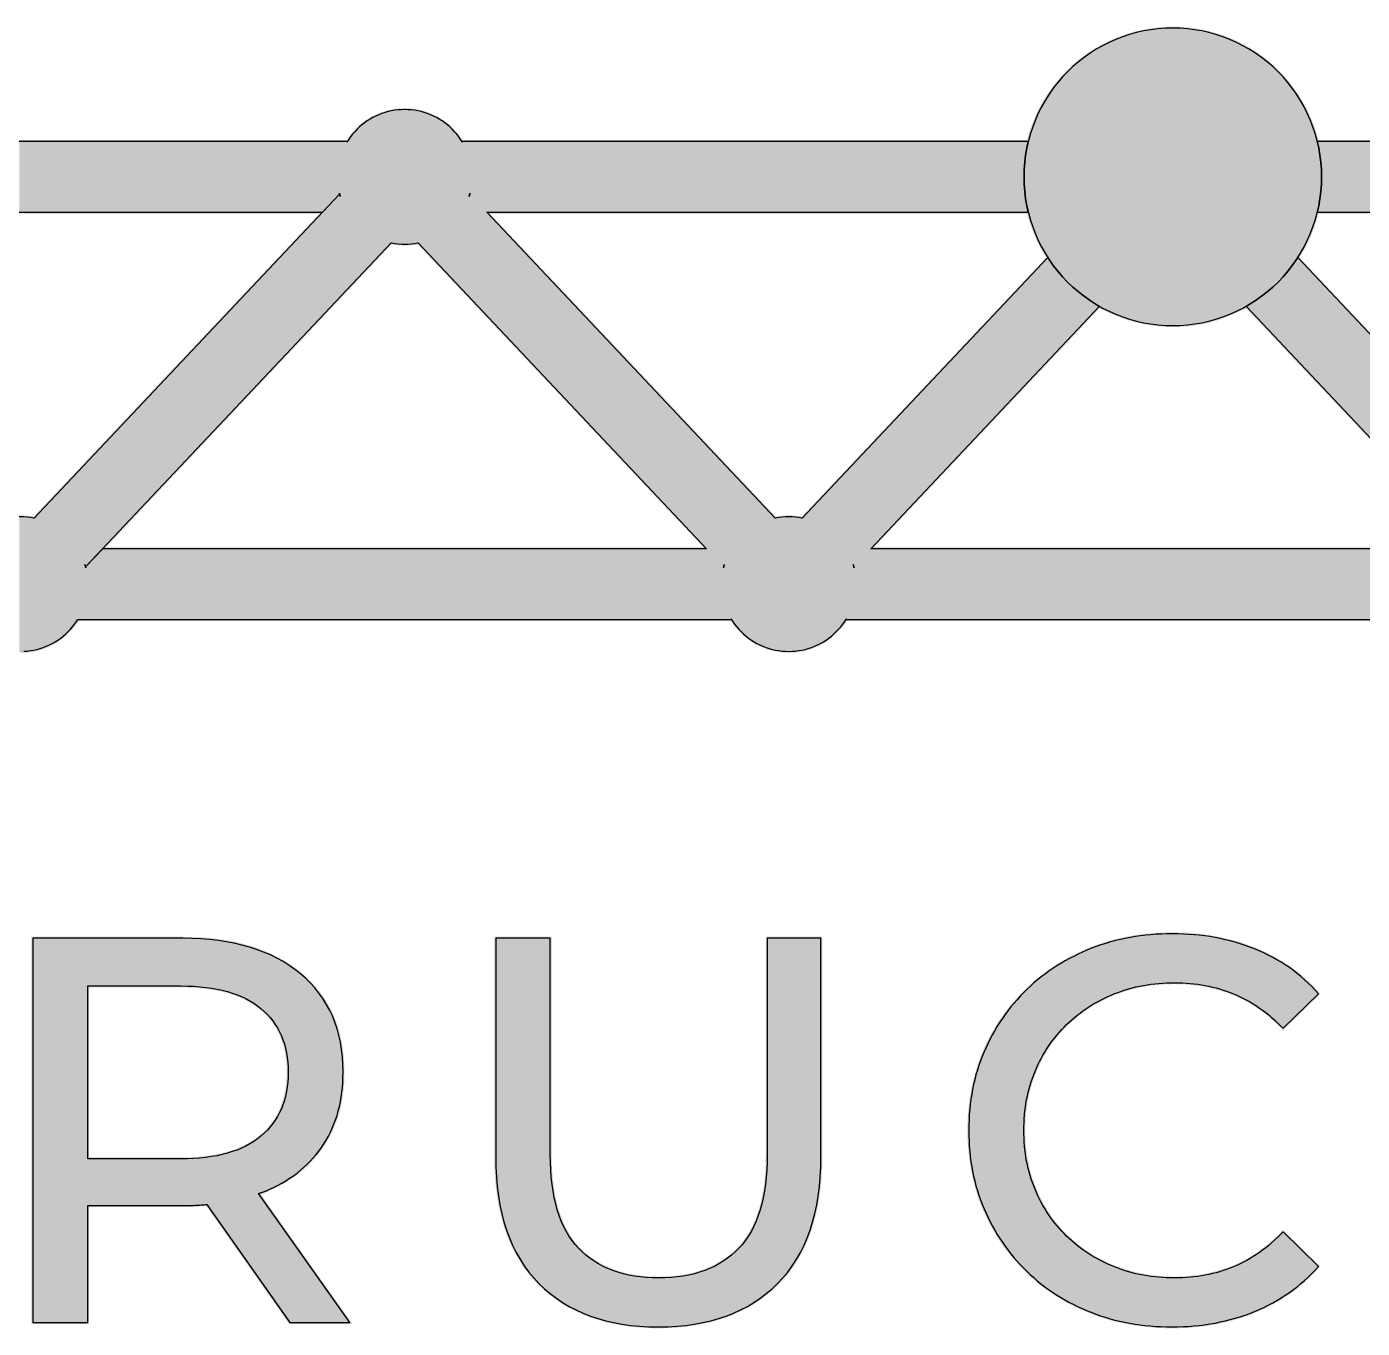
# Model space of a CAD drawing. Header units: millimetres. Extents: x 0 to 100, y 0 to 85.
# Drawn here: x 25.84 to 53.99, y -0.03 to 27.42 of the extents above; entities that cross this region are included whole.
import ezdxf

# ---------------------------------------------------------------- set-up
doc = ezdxf.new("R2010")
doc.units = ezdxf.units.MM
for name, color, linetype in [('RC_CERCHA', 7, 'Continuous'), ('RC_CONTORNO', 7, 'Continuous'), ('RC_NODO', 7, 'Continuous'), ('RC_TEXTO', 7, 'Continuous')]:
    doc.layers.add(name, color=color, linetype=linetype)

# ---------------------------------------------------------------- blocks, each defined once
blk = doc.blocks.new('RC_PRINCIPAL')
at = {"layer": 'RC_CERCHA'}
for points in [[(25.851, 14.222), (25.922, 14.231), (25.992, 14.243), (26.061, 14.259), (26.13, 14.278), (26.198, 14.3), (26.264, 14.326), (26.329, 14.354), (26.392, 14.386), (26.454, 14.421), (26.514, 14.459), (26.573, 14.5), (26.629, 14.544), (26.682, 14.591), (26.734, 14.64), (26.783, 14.691), (26.829, 14.745), (26.873, 14.801), (26.914, 14.859), (26.932, 14.887), (33.836, 14.887), (33.836, 16.441), (27.509, 16.441), (33.533, 22.83), (33.594, 22.819), (33.664, 22.81), (33.735, 22.805), (33.806, 22.803), (33.836, 22.803), (33.836, 25.701), (33.806, 25.701), (33.735, 25.699), (33.664, 25.694), (33.594, 25.685), (33.524, 25.673), (33.454, 25.658), (33.386, 25.639), (33.318, 25.616), (33.252, 25.591), (33.187, 25.562), (33.123, 25.53), (33.061, 25.495), (33.001, 25.457), (32.943, 25.416), (32.887, 25.372), (32.833, 25.326), (32.782, 25.277), (32.733, 25.225), (32.686, 25.171), (32.643, 25.115), (32.602, 25.057), (32.584, 25.029), (25.68, 25.029), (25.68, 23.476), (32.007, 23.476), (25.983, 17.087), (25.922, 17.097), (25.851, 17.106), (25.781, 17.111), (25.68, 17.114), (25.68, 14.215), (25.781, 14.217)], [(34.08, 22.83), (40.103, 16.441), (33.776, 16.441), (33.776, 14.887), (40.681, 14.887), (40.699, 14.859), (40.739, 14.801), (40.783, 14.745), (40.83, 14.691), (40.879, 14.64), (40.93, 14.591), (40.984, 14.544), (41.04, 14.5), (41.098, 14.459), (41.158, 14.421), (41.22, 14.386), (41.284, 14.354), (41.349, 14.326), (41.415, 14.3), (41.483, 14.278), (41.551, 14.259), (41.621, 14.243), (41.691, 14.231), (41.761, 14.222), (41.832, 14.217), (41.903, 14.215), (41.974, 14.217), (42.045, 14.222), (42.116, 14.231), (42.186, 14.243), (42.255, 14.259), (42.324, 14.278), (42.391, 14.3), (42.458, 14.326), (42.523, 14.354), (42.586, 14.386), (42.648, 14.421), (42.708, 14.459), (42.766, 14.5), (42.822, 14.544), (42.876, 14.591), (42.928, 14.64), (42.977, 14.691), (43.023, 14.745), (43.067, 14.801), (43.108, 14.859), (43.126, 14.887), (43.3, 14.887), (43.3, 18.278), (42.177, 17.087), (42.116, 17.097), (42.045, 17.106), (41.974, 17.111), (41.903, 17.113), (41.832, 17.111), (41.761, 17.106), (41.691, 17.097), (41.629, 17.087), (35.606, 23.476), (43.3, 23.476), (43.3, 25.029), (35.029, 25.029), (35.011, 25.057), (34.97, 25.115), (34.926, 25.171), (34.88, 25.225), (34.831, 25.277), (34.779, 25.326), (34.725, 25.372), (34.669, 25.416), (34.611, 25.457), (34.551, 25.495), (34.489, 25.53), (34.426, 25.562), (34.361, 25.591), (34.294, 25.616), (34.227, 25.639), (34.158, 25.658), (34.089, 25.673), (34.019, 25.685), (33.948, 25.694), (33.877, 25.699), (33.776, 25.702), (33.776, 22.803), (33.877, 22.805), (33.948, 22.81), (34.019, 22.819)], [(56.892, 14.859), (56.933, 14.801), (56.977, 14.745), (57.023, 14.691), (57.072, 14.64), (57.124, 14.591), (57.178, 14.544), (57.234, 14.5), (57.292, 14.459), (57.352, 14.421), (57.414, 14.386), (57.477, 14.354), (57.542, 14.326), (57.609, 14.3), (57.676, 14.278), (57.745, 14.259), (57.814, 14.243), (57.884, 14.231), (57.955, 14.222), (58.026, 14.217), (58.097, 14.215), (58.168, 14.217), (58.239, 14.222), (58.309, 14.231), (58.379, 14.243), (58.449, 14.259), (58.517, 14.278), (58.585, 14.3), (58.651, 14.326), (58.716, 14.354), (58.78, 14.386), (58.842, 14.421), (58.902, 14.459), (58.96, 14.5), (59.016, 14.544), (59.07, 14.591), (59.121, 14.64), (59.17, 14.691), (59.217, 14.745), (59.261, 14.801), (59.301, 14.859), (59.319, 14.887), (66.224, 14.887), (66.224, 16.441), (59.897, 16.441), (65.92, 22.83), (65.981, 22.819), (66.052, 22.81), (66.123, 22.805), (66.224, 22.803), (66.224, 25.702), (66.123, 25.699), (66.052, 25.694), (65.981, 25.685), (65.911, 25.673), (65.842, 25.658), (65.773, 25.639), (65.706, 25.616), (65.639, 25.591), (65.574, 25.562), (65.511, 25.53), (65.449, 25.495), (65.389, 25.457), (65.331, 25.416), (65.275, 25.372), (65.221, 25.326), (65.169, 25.277), (65.12, 25.225), (65.074, 25.171), (65.03, 25.115), (64.989, 25.057), (64.971, 25.029), (53.009, 25.029), (53.047, 24.858), (53.073, 24.708), (53.092, 24.557), (53.103, 24.405), (53.107, 24.252), (53.103, 24.1), (53.092, 23.948), (53.073, 23.796), (53.047, 23.646), (53.009, 23.476), (64.394, 23.476), (58.371, 17.087), (58.309, 17.097), (58.239, 17.106), (58.168, 17.111), (58.097, 17.113), (58.026, 17.111), (57.955, 17.106), (57.884, 17.097), (57.823, 17.087), (52.628, 22.597), (52.583, 22.526), (52.495, 22.402), (52.401, 22.281), (52.302, 22.166), (52.197, 22.055), (52.086, 21.95), (51.971, 21.851), (51.851, 21.757), (51.726, 21.669), (51.597, 21.588), (51.498, 21.531), (56.297, 16.441), (43.703, 16.441), (48.502, 21.531), (48.403, 21.588), (48.274, 21.669), (48.149, 21.757), (48.029, 21.851), (47.914, 21.95), (47.803, 22.055), (47.698, 22.166), (47.599, 22.281), (47.505, 22.402), (47.417, 22.526), (47.372, 22.597), (43.24, 18.215), (43.24, 14.887), (56.874, 14.887)], [(46.991, 23.476), (46.953, 23.646), (46.927, 23.796), (46.908, 23.948), (46.897, 24.1), (46.893, 24.252), (46.897, 24.405), (46.908, 24.557), (46.927, 24.708), (46.953, 24.858), (46.991, 25.029), (43.24, 25.029), (43.24, 23.476)]]:
    blk.add_hatch(color=7, dxfattribs=at).paths.add_polyline_path(points)
at = {"layer": 'RC_NODO'}
blk.add_hatch(color=7, dxfattribs=at).paths.add_polyline_path([(53.166, 24.252), (53.163, 24.408), (53.151, 24.563), (53.132, 24.717), (53.106, 24.87), (53.072, 25.022), (53.03, 25.171), (52.981, 25.319), (52.925, 25.464), (52.862, 25.606), (52.793, 25.745), (52.716, 25.88), (52.633, 26.011), (52.543, 26.138), (52.448, 26.261), (52.346, 26.379), (52.239, 26.491), (52.126, 26.598), (52.009, 26.7), (51.886, 26.796), (51.759, 26.885), (51.628, 26.968), (51.493, 27.045), (51.354, 27.115), (51.212, 27.178), (51.067, 27.234), (50.919, 27.282), (50.769, 27.324), (50.618, 27.358), (50.465, 27.384), (50.31, 27.403), (50.155, 27.415), (50, 27.419), (49.845, 27.415), (49.69, 27.403), (49.535, 27.384), (49.382, 27.358), (49.231, 27.324), (49.081, 27.282), (48.933, 27.234), (48.788, 27.178), (48.646, 27.115), (48.507, 27.045), (48.372, 26.968), (48.241, 26.885), (48.114, 26.796), (47.991, 26.7), (47.874, 26.598), (47.761, 26.491), (47.654, 26.379), (47.552, 26.261), (47.457, 26.138), (47.367, 26.011), (47.284, 25.88), (47.207, 25.745), (47.138, 25.606), (47.075, 25.464), (47.019, 25.319), (46.97, 25.171), (46.928, 25.022), (46.894, 24.87), (46.868, 24.717), (46.849, 24.563), (46.837, 24.408), (46.834, 24.252), (46.837, 24.097), (46.849, 23.942), (46.868, 23.788), (46.894, 23.634), (46.928, 23.483), (46.97, 23.333), (47.019, 23.185), (47.075, 23.04), (47.138, 22.898), (47.207, 22.76), (47.284, 22.624), (47.367, 22.493), (47.457, 22.366), (47.552, 22.243), (47.654, 22.126), (47.761, 22.013), (47.874, 21.906), (47.991, 21.805), (48.114, 21.709), (48.241, 21.619), (48.372, 21.536), (48.507, 21.46), (48.646, 21.39), (48.788, 21.327), (48.933, 21.271), (49.081, 21.222), (49.231, 21.181), (49.382, 21.147), (49.535, 21.12), (49.69, 21.101), (49.845, 21.09), (50, 21.086), (50.155, 21.09), (50.31, 21.101), (50.465, 21.12), (50.618, 21.147), (50.769, 21.181), (50.919, 21.222), (51.067, 21.271), (51.212, 21.327), (51.354, 21.39), (51.493, 21.46), (51.628, 21.536), (51.759, 21.619), (51.886, 21.709), (52.009, 21.805), (52.126, 21.906), (52.239, 22.013), (52.346, 22.126), (52.448, 22.243), (52.543, 22.366), (52.633, 22.493), (52.716, 22.624), (52.793, 22.76), (52.862, 22.898), (52.925, 23.04), (52.981, 23.185), (53.03, 23.333), (53.072, 23.483), (53.106, 23.634), (53.132, 23.788), (53.151, 23.942), (53.163, 24.097)])
at = {"layer": 'RC_TEXTO'}
for points in [[(29.227, 2.53), (29.268, 2.531), (29.268, 3.576), (29.229, 3.575), (29.093, 3.573), (27.155, 3.573), (27.155, 7.159), (29.093, 7.159), (29.229, 7.157), (29.268, 7.156), (29.268, 8.224), (29.128, 8.226), (25.938, 8.226), (25.938, 0.064), (27.155, 0.064), (27.155, 2.529), (29.128, 2.529), (29.161, 2.529), (29.194, 2.529)], [(29.26, 2.531), (29.293, 2.531), (29.325, 2.532), (29.358, 2.534), (29.39, 2.535), (29.422, 2.536), (29.453, 2.538), (29.485, 2.54), (29.516, 2.542), (29.547, 2.544), (29.578, 2.547), (29.609, 2.55), (29.623, 2.551), (31.369, 0.064), (32.704, 0.064), (30.773, 2.797), (30.777, 2.799), (30.792, 2.803), (30.806, 2.808), (30.82, 2.813), (30.834, 2.818), (30.848, 2.823), (30.862, 2.828), (30.876, 2.834), (30.89, 2.839), (30.904, 2.845), (30.917, 2.85), (30.931, 2.856), (30.944, 2.861), (30.957, 2.867), (31.051, 2.911), (31.142, 2.957), (31.23, 3.005), (31.315, 3.055), (31.398, 3.108), (31.478, 3.164), (31.555, 3.221), (31.63, 3.281), (31.702, 3.343), (31.771, 3.408), (31.837, 3.475), (31.901, 3.544), (31.962, 3.616), (32.02, 3.69), (32.075, 3.766), (32.128, 3.845), (32.178, 3.926), (32.224, 4.009), (32.267, 4.093), (32.307, 4.18), (32.344, 4.269), (32.378, 4.359), (32.408, 4.452), (32.435, 4.546), (32.459, 4.643), (32.48, 4.741), (32.498, 4.842), (32.512, 4.944), (32.523, 5.048), (32.531, 5.154), (32.536, 5.262), (32.538, 5.372), (32.534, 5.537), (32.523, 5.698), (32.506, 5.854), (32.481, 6.006), (32.449, 6.154), (32.409, 6.297), (32.363, 6.435), (32.31, 6.569), (32.249, 6.698), (32.181, 6.822), (32.106, 6.942), (32.024, 7.058), (31.934, 7.168), (31.838, 7.274), (31.735, 7.376), (31.624, 7.473), (31.507, 7.564), (31.385, 7.649), (31.258, 7.729), (31.125, 7.803), (30.988, 7.87), (30.845, 7.932), (30.696, 7.988), (30.543, 8.038), (30.384, 8.082), (30.22, 8.12), (30.051, 8.153), (29.877, 8.179), (29.697, 8.2), (29.513, 8.214), (29.323, 8.223), (29.208, 8.225), (29.208, 7.158), (29.361, 7.152), (29.488, 7.143), (29.611, 7.13), (29.73, 7.113), (29.845, 7.093), (29.956, 7.069), (30.062, 7.042), (30.164, 7.011), (30.261, 6.976), (30.355, 6.937), (30.444, 6.895), (30.529, 6.85), (30.609, 6.801), (30.686, 6.748), (30.758, 6.691), (30.826, 6.632), (30.89, 6.569), (30.949, 6.503), (31.004, 6.435), (31.055, 6.363), (31.101, 6.288), (31.142, 6.211), (31.18, 6.13), (31.213, 6.046), (31.241, 5.959), (31.265, 5.869), (31.285, 5.776), (31.301, 5.679), (31.312, 5.58), (31.318, 5.477), (31.32, 5.372), (31.318, 5.266), (31.312, 5.163), (31.301, 5.064), (31.285, 4.967), (31.265, 4.874), (31.241, 4.784), (31.212, 4.696), (31.18, 4.612), (31.142, 4.531), (31.101, 4.453), (31.054, 4.378), (31.004, 4.305), (30.949, 4.236), (30.89, 4.17), (30.826, 4.107), (30.758, 4.046), (30.686, 3.989), (30.609, 3.936), (30.529, 3.886), (30.444, 3.84), (30.354, 3.797), (30.261, 3.758), (30.163, 3.723), (30.062, 3.692), (29.955, 3.664), (29.845, 3.64), (29.73, 3.619), (29.611, 3.603), (29.488, 3.589), (29.361, 3.58), (29.208, 3.574), (29.208, 2.529)], [(39.734, 0.002), (39.916, 0.028), (40.094, 0.06), (40.266, 0.1), (40.433, 0.147), (40.594, 0.201), (40.75, 0.262), (40.901, 0.331), (41.046, 0.406), (41.186, 0.49), (41.32, 0.58), (41.449, 0.677), (41.572, 0.782), (41.69, 0.894), (41.802, 1.013), (41.907, 1.139), (42.004, 1.271), (42.094, 1.41), (42.177, 1.556), (42.252, 1.708), (42.321, 1.867), (42.382, 2.033), (42.436, 2.205), (42.482, 2.383), (42.522, 2.568), (42.554, 2.76), (42.579, 2.958), (42.597, 3.163), (42.608, 3.375), (42.611, 3.592), (42.611, 8.226), (41.421, 8.226), (41.421, 3.634), (41.419, 3.469), (41.412, 3.31), (41.4, 3.156), (41.384, 3.009), (41.363, 2.867), (41.338, 2.73), (41.308, 2.6), (41.273, 2.475), (41.234, 2.356), (41.19, 2.242), (41.142, 2.134), (41.089, 2.032), (41.032, 1.936), (40.97, 1.845), (40.903, 1.759), (40.832, 1.679), (40.757, 1.605), (40.678, 1.535), (40.595, 1.47), (40.508, 1.409), (40.417, 1.354), (40.323, 1.303), (40.225, 1.257), (40.122, 1.216), (40.016, 1.18), (39.906, 1.148), (39.792, 1.122), (39.674, 1.1), (39.552, 1.083), (39.426, 1.071), (39.297, 1.064), (39.163, 1.061), (39.029, 1.064), (38.9, 1.071), (38.774, 1.083), (38.652, 1.1), (38.534, 1.122), (38.42, 1.148), (38.31, 1.18), (38.204, 1.216), (38.101, 1.257), (38.003, 1.303), (37.909, 1.354), (37.818, 1.409), (37.731, 1.47), (37.648, 1.535), (37.569, 1.605), (37.494, 1.679), (37.423, 1.759), (37.356, 1.845), (37.295, 1.936), (37.237, 2.032), (37.184, 2.134), (37.136, 2.242), (37.092, 2.356), (37.053, 2.475), (37.018, 2.6), (36.988, 2.73), (36.963, 2.867), (36.942, 3.009), (36.926, 3.156), (36.914, 3.31), (36.907, 3.469), (36.905, 3.634), (36.905, 8.226), (35.695, 8.226), (35.695, 3.592), (35.699, 3.375), (35.709, 3.163), (35.727, 2.958), (35.752, 2.76), (35.785, 2.568), (35.824, 2.383), (35.871, 2.205), (35.925, 2.033), (35.986, 1.867), (36.054, 1.708), (36.13, 1.556), (36.213, 1.41), (36.303, 1.271), (36.4, 1.139), (36.504, 1.013), (36.616, 0.894), (36.734, 0.782), (36.858, 0.677), (36.987, 0.58), (37.121, 0.49), (37.261, 0.406), (37.406, 0.331), (37.556, 0.262), (37.712, 0.201), (37.874, 0.147), (38.04, 0.1), (38.213, 0.06), (38.39, 0.028), (38.573, 0.002), (38.761, -0.015), (38.954, -0.026), (39.153, -0.03), (39.352, -0.026), (39.546, -0.015)], [(50.448, -0.01), (50.561, 0.002), (50.674, 0.016), (50.785, 0.033), (50.895, 0.052), (51.004, 0.073), (51.112, 0.097), (51.219, 0.124), (51.324, 0.154), (51.428, 0.185), (51.531, 0.22), (51.633, 0.257), (51.734, 0.296), (51.833, 0.338), (51.931, 0.383), (52.026, 0.43), (52.12, 0.479), (52.211, 0.53), (52.301, 0.584), (52.389, 0.641), (52.475, 0.7), (52.559, 0.761), (52.64, 0.825), (52.72, 0.891), (52.799, 0.959), (52.875, 1.03), (52.949, 1.103), (53.021, 1.179), (53.11, 1.278), (52.323, 2.048), (52.244, 1.964), (52.185, 1.905), (52.125, 1.848), (52.064, 1.793), (52.002, 1.74), (51.939, 1.689), (51.876, 1.64), (51.812, 1.594), (51.747, 1.549), (51.681, 1.506), (51.614, 1.466), (51.547, 1.427), (51.478, 1.391), (51.409, 1.357), (51.339, 1.325), (51.268, 1.294), (51.197, 1.266), (51.124, 1.24), (51.051, 1.215), (50.978, 1.192), (50.903, 1.171), (50.828, 1.152), (50.752, 1.135), (50.676, 1.12), (50.599, 1.106), (50.521, 1.094), (50.443, 1.084), (50.364, 1.076), (50.284, 1.069), (50.203, 1.065), (50.122, 1.062), (50.04, 1.061), (49.956, 1.062), (49.872, 1.065), (49.788, 1.069), (49.706, 1.076), (49.625, 1.084), (49.544, 1.093), (49.464, 1.105), (49.385, 1.119), (49.307, 1.134), (49.23, 1.151), (49.154, 1.17), (49.078, 1.19), (49.003, 1.213), (48.929, 1.237), (48.856, 1.263), (48.784, 1.291), (48.712, 1.32), (48.642, 1.351), (48.573, 1.383), (48.505, 1.417), (48.439, 1.452), (48.373, 1.489), (48.309, 1.527), (48.246, 1.567), (48.184, 1.608), (48.123, 1.65), (48.064, 1.694), (48.005, 1.739), (47.948, 1.786), (47.892, 1.834), (47.837, 1.884), (47.783, 1.935), (47.731, 1.988), (47.68, 2.041), (47.63, 2.096), (47.582, 2.152), (47.536, 2.209), (47.491, 2.267), (47.447, 2.326), (47.405, 2.387), (47.365, 2.449), (47.326, 2.511), (47.288, 2.575), (47.252, 2.64), (47.218, 2.707), (47.185, 2.774), (47.153, 2.843), (47.123, 2.913), (47.095, 2.983), (47.069, 3.055), (47.044, 3.127), (47.021, 3.201), (47, 3.275), (46.981, 3.35), (46.963, 3.425), (46.948, 3.502), (46.934, 3.579), (46.922, 3.657), (46.912, 3.737), (46.904, 3.817), (46.897, 3.897), (46.893, 3.979), (46.89, 4.061), (46.889, 4.145), (46.89, 4.228), (46.893, 4.311), (46.897, 4.392), (46.904, 4.473), (46.912, 4.553), (46.922, 4.632), (46.934, 4.71), (46.948, 4.788), (46.963, 4.864), (46.981, 4.94), (47, 5.015), (47.021, 5.089), (47.044, 5.162), (47.069, 5.235), (47.095, 5.306), (47.123, 5.377), (47.153, 5.447), (47.185, 5.515), (47.218, 5.583), (47.252, 5.649), (47.288, 5.714), (47.326, 5.778), (47.365, 5.841), (47.405, 5.903), (47.447, 5.963), (47.491, 6.022), (47.536, 6.081), (47.582, 6.138), (47.63, 6.194), (47.68, 6.248), (47.731, 6.302), (47.783, 6.354), (47.837, 6.406), (47.892, 6.455), (47.948, 6.503), (48.005, 6.55), (48.064, 6.596), (48.123, 6.64), (48.184, 6.682), (48.246, 6.723), (48.309, 6.762), (48.373, 6.801), (48.439, 6.837), (48.505, 6.872), (48.573, 6.906), (48.642, 6.939), (48.712, 6.969), (48.784, 6.999), (48.856, 7.027), (48.929, 7.053), (49.003, 7.077), (49.078, 7.099), (49.154, 7.12), (49.23, 7.139), (49.307, 7.156), (49.385, 7.171), (49.464, 7.184), (49.544, 7.196), (49.625, 7.206), (49.706, 7.214), (49.788, 7.22), (49.872, 7.225), (49.956, 7.227), (50.04, 7.228), (50.122, 7.227), (50.203, 7.225), (50.284, 7.22), (50.364, 7.214), (50.443, 7.206), (50.521, 7.196), (50.599, 7.184), (50.676, 7.17), (50.752, 7.155), (50.828, 7.138), (50.903, 7.118), (50.978, 7.098), (51.051, 7.075), (51.124, 7.05), (51.197, 7.024), (51.268, 6.996), (51.339, 6.966), (51.409, 6.934), (51.479, 6.9), (51.547, 6.864), (51.614, 6.826), (51.681, 6.786), (51.747, 6.744), (51.812, 6.7), (51.876, 6.654), (51.94, 6.606), (52.002, 6.556), (52.064, 6.504), (52.125, 6.449), (52.185, 6.393), (52.244, 6.335), (52.323, 6.253), (53.11, 7.023), (53.021, 7.122), (52.949, 7.198), (52.875, 7.271), (52.799, 7.342), (52.72, 7.41), (52.64, 7.476), (52.558, 7.539), (52.475, 7.6), (52.389, 7.658), (52.301, 7.714), (52.211, 7.768), (52.12, 7.819), (52.026, 7.868), (51.931, 7.914), (51.833, 7.958), (51.734, 7.999), (51.633, 8.038), (51.531, 8.074), (51.429, 8.108), (51.325, 8.139), (51.219, 8.168), (51.113, 8.194), (51.006, 8.218), (50.898, 8.239), (50.788, 8.258), (50.678, 8.274), (50.566, 8.288), (50.453, 8.299), (50.339, 8.308), (50.224, 8.314), (50.109, 8.318), (49.991, 8.319), (49.876, 8.318), (49.762, 8.315), (49.649, 8.309), (49.537, 8.3), (49.426, 8.289), (49.317, 8.276), (49.208, 8.26), (49.1, 8.242), (48.993, 8.222), (48.888, 8.199), (48.783, 8.173), (48.68, 8.146), (48.578, 8.116), (48.477, 8.083), (48.376, 8.048), (48.277, 8.011), (48.18, 7.971), (48.084, 7.929), (47.989, 7.886), (47.896, 7.84), (47.805, 7.793), (47.715, 7.743), (47.627, 7.691), (47.54, 7.638), (47.455, 7.582), (47.371, 7.525), (47.29, 7.465), (47.209, 7.403), (47.131, 7.34), (47.053, 7.274), (46.978, 7.207), (46.904, 7.137), (46.832, 7.066), (46.762, 6.993), (46.694, 6.918), (46.628, 6.842), (46.564, 6.765), (46.502, 6.686), (46.442, 6.605), (46.384, 6.523), (46.328, 6.44), (46.274, 6.354), (46.222, 6.268), (46.173, 6.179), (46.125, 6.09), (46.079, 5.998), (46.036, 5.906), (45.994, 5.811), (45.955, 5.715), (45.918, 5.619), (45.884, 5.521), (45.852, 5.422), (45.823, 5.321), (45.796, 5.22), (45.772, 5.117), (45.75, 5.014), (45.731, 4.909), (45.715, 4.803), (45.701, 4.696), (45.689, 4.588), (45.681, 4.479), (45.674, 4.369), (45.67, 4.257), (45.669, 4.145), (45.67, 4.032), (45.674, 3.921), (45.681, 3.811), (45.689, 3.701), (45.701, 3.593), (45.715, 3.486), (45.731, 3.38), (45.75, 3.276), (45.772, 3.172), (45.796, 3.07), (45.823, 2.968), (45.852, 2.868), (45.884, 2.769), (45.918, 2.671), (45.955, 2.574), (45.994, 2.478), (46.035, 2.384), (46.079, 2.291), (46.125, 2.2), (46.172, 2.11), (46.222, 2.022), (46.273, 1.935), (46.327, 1.85), (46.382, 1.766), (46.44, 1.684), (46.5, 1.604), (46.561, 1.525), (46.625, 1.447), (46.69, 1.371), (46.758, 1.297), (46.827, 1.224), (46.899, 1.153), (46.972, 1.083), (47.047, 1.015), (47.124, 0.95), (47.202, 0.886), (47.282, 0.825), (47.364, 0.765), (47.447, 0.707), (47.531, 0.652), (47.618, 0.598), (47.706, 0.547), (47.795, 0.497), (47.887, 0.449), (47.979, 0.404), (48.074, 0.36), (48.17, 0.319), (48.268, 0.279), (48.367, 0.242), (48.467, 0.207), (48.568, 0.174), (48.67, 0.144), (48.774, 0.116), (48.878, 0.091), (48.984, 0.068), (49.09, 0.047), (49.198, 0.029), (49.307, 0.014), (49.417, 0), (49.527, -0.011), (49.639, -0.019), (49.752, -0.025), (49.867, -0.029), (49.982, -0.03), (50.1, -0.029), (50.217, -0.025), (50.333, -0.018)]]:
    blk.add_hatch(color=7, dxfattribs=at).paths.add_polyline_path(points)
at = {"layer": 'RC_CONTORNO'}
for points in [[(53.137, 24.252), (53.133, 24.406), (53.121, 24.56), (53.103, 24.712), (53.076, 24.864), (53.043, 25.014), (53.001, 25.163), (52.953, 25.309), (52.898, 25.453), (52.835, 25.593), (52.766, 25.731), (52.69, 25.865), (52.608, 25.995), (52.519, 26.121), (52.425, 26.242), (52.324, 26.359), (52.218, 26.47), (52.106, 26.576), (51.99, 26.677), (51.868, 26.772), (51.743, 26.86), (51.613, 26.943), (51.479, 27.018), (51.341, 27.088), (51.2, 27.15), (51.057, 27.205), (50.91, 27.254), (50.762, 27.295), (50.612, 27.329), (50.46, 27.355), (50.307, 27.374), (50.154, 27.385), (50, 27.389), (49.846, 27.385), (49.693, 27.374), (49.54, 27.355), (49.388, 27.329), (49.238, 27.295), (49.09, 27.254), (48.943, 27.205), (48.8, 27.15), (48.659, 27.088), (48.521, 27.018), (48.387, 26.943), (48.257, 26.86), (48.132, 26.772), (48.01, 26.677), (47.894, 26.576), (47.782, 26.47), (47.676, 26.359), (47.575, 26.242), (47.481, 26.121), (47.392, 25.995), (47.31, 25.865), (47.234, 25.731), (47.165, 25.593), (47.102, 25.453), (47.047, 25.309), (46.999, 25.163), (46.957, 25.014), (46.924, 24.864), (46.897, 24.712), (46.879, 24.56), (46.867, 24.406), (46.863, 24.252), (46.867, 24.098), (46.879, 23.945), (46.897, 23.792), (46.924, 23.64), (46.957, 23.49), (46.999, 23.342), (47.047, 23.196), (47.102, 23.052), (47.165, 22.911), (47.234, 22.774), (47.31, 22.64), (47.392, 22.51), (47.481, 22.384), (47.575, 22.262), (47.676, 22.146), (47.782, 22.034), (47.894, 21.928), (48.01, 21.828), (48.132, 21.733), (48.257, 21.644), (48.387, 21.562), (48.521, 21.486), (48.659, 21.417), (48.8, 21.354), (48.943, 21.299), (49.09, 21.251), (49.238, 21.21), (49.388, 21.176), (49.54, 21.15), (49.693, 21.131), (49.846, 21.119), (50, 21.116), (50.154, 21.119), (50.307, 21.131), (50.46, 21.15), (50.612, 21.176), (50.762, 21.21), (50.91, 21.251), (51.057, 21.299), (51.2, 21.354), (51.341, 21.417), (51.479, 21.486), (51.613, 21.562), (51.743, 21.644), (51.868, 21.733), (51.99, 21.828), (52.106, 21.928), (52.218, 22.034), (52.324, 22.146), (52.425, 22.262), (52.519, 22.384), (52.608, 22.51), (52.69, 22.64), (52.766, 22.774), (52.835, 22.911), (52.898, 23.052), (52.953, 23.196), (53.001, 23.342), (53.043, 23.49), (53.076, 23.64), (53.103, 23.792), (53.121, 23.945), (53.133, 24.098)], [(19.343, 23.505), (32.076, 23.505), (32.436, 23.887), (25.994, 17.054), (25.986, 17.056), (25.918, 17.068), (25.849, 17.076), (25.779, 17.081), (25.709, 17.083), (25.64, 17.081), (25.57, 17.076), (25.501, 17.068), (25.433, 17.056), (25.425, 17.054), (18.983, 23.887)], [(32.43, 23.907), (32.448, 23.84), (32.436, 23.887)], [(35.177, 23.887), (35.164, 23.84), (35.183, 23.907)], [(33.598, 22.849), (33.667, 22.84), (33.737, 22.835), (33.806, 22.833), (33.876, 22.835), (33.945, 22.84), (34.015, 22.849), (34.083, 22.861), (34.09, 22.862), (40.173, 16.411), (27.44, 16.411), (27.08, 16.029), (33.522, 22.862), (33.529, 22.861)], [(27.086, 16.009), (27.067, 16.076), (27.08, 16.029)], [(40.532, 16.029), (40.545, 16.076), (40.527, 16.009)], [(43.261, 16.076), (43.274, 16.029), (43.28, 16.009)], [(29.194, 2.559), (29.227, 2.56), (29.259, 2.56), (29.292, 2.561), (29.324, 2.562), (29.356, 2.563), (29.388, 2.565), (29.42, 2.566), (29.452, 2.568), (29.483, 2.57), (29.514, 2.572), (29.545, 2.574), (29.576, 2.577), (29.607, 2.579), (29.637, 2.582), (31.385, 0.093), (32.647, 0.093), (30.725, 2.814), (30.74, 2.818), (30.754, 2.822), (30.768, 2.827), (30.782, 2.832), (30.796, 2.836), (30.81, 2.841), (30.824, 2.846), (30.838, 2.851), (30.852, 2.856), (30.865, 2.862), (30.879, 2.867), (30.892, 2.872), (30.906, 2.878), (30.919, 2.883), (30.932, 2.889), (30.945, 2.895), (31.038, 2.938), (31.128, 2.983), (31.215, 3.031), (31.3, 3.081), (31.381, 3.133), (31.461, 3.188), (31.537, 3.245), (31.611, 3.304), (31.682, 3.366), (31.75, 3.43), (31.816, 3.496), (31.878, 3.564), (31.939, 3.635), (31.996, 3.708), (32.051, 3.783), (32.103, 3.861), (32.152, 3.941), (32.198, 4.023), (32.24, 4.106), (32.28, 4.192), (32.316, 4.28), (32.35, 4.369), (32.38, 4.461), (32.407, 4.554), (32.43, 4.65), (32.451, 4.747), (32.468, 4.846), (32.483, 4.947), (32.494, 5.051), (32.501, 5.156), (32.506, 5.263), (32.508, 5.372), (32.504, 5.536), (32.494, 5.695), (32.476, 5.85), (32.451, 6.001), (32.42, 6.147), (32.381, 6.288), (32.335, 6.425), (32.282, 6.557), (32.222, 6.684), (32.155, 6.807), (32.081, 6.926), (32, 7.04), (31.912, 7.149), (31.817, 7.254), (31.714, 7.354), (31.605, 7.45), (31.489, 7.54), (31.369, 7.624), (31.243, 7.703), (31.112, 7.776), (30.975, 7.843), (30.833, 7.904), (30.686, 7.96), (30.534, 8.009), (30.377, 8.053), (30.214, 8.091), (30.046, 8.123), (29.873, 8.149), (29.695, 8.17), (29.511, 8.184), (29.322, 8.193), (29.128, 8.196), (25.968, 8.196), (25.968, 0.093), (27.125, 0.093), (27.125, 2.559), (29.128, 2.559), (29.161, 2.559)], [(39.73, 0.032), (39.912, 0.057), (40.088, 0.089), (40.259, 0.129), (40.424, 0.175), (40.584, 0.229), (40.738, 0.29), (40.888, 0.358), (41.031, 0.433), (41.17, 0.515), (41.303, 0.604), (41.43, 0.701), (41.552, 0.804), (41.669, 0.915), (41.78, 1.033), (41.883, 1.157), (41.979, 1.288), (42.068, 1.426), (42.15, 1.57), (42.225, 1.721), (42.293, 1.878), (42.353, 2.042), (42.407, 2.213), (42.453, 2.39), (42.493, 2.574), (42.525, 2.764), (42.55, 2.961), (42.567, 3.165), (42.578, 3.376), (42.582, 3.592), (42.582, 8.196), (41.451, 8.196), (41.451, 3.633), (41.448, 3.468), (41.441, 3.308), (41.43, 3.154), (41.413, 3.005), (41.392, 2.862), (41.367, 2.724), (41.337, 2.593), (41.302, 2.466), (41.262, 2.346), (41.218, 2.231), (41.169, 2.121), (41.115, 2.018), (41.057, 1.92), (40.994, 1.827), (40.926, 1.74), (40.854, 1.659), (40.777, 1.583), (40.697, 1.512), (40.613, 1.446), (40.524, 1.384), (40.432, 1.328), (40.336, 1.276), (40.236, 1.23), (40.133, 1.188), (40.025, 1.151), (39.914, 1.12), (39.798, 1.093), (39.679, 1.071), (39.556, 1.053), (39.429, 1.041), (39.298, 1.034), (39.163, 1.031), (39.028, 1.034), (38.897, 1.041), (38.77, 1.053), (38.647, 1.071), (38.528, 1.093), (38.412, 1.12), (38.301, 1.151), (38.193, 1.188), (38.09, 1.23), (37.99, 1.276), (37.894, 1.328), (37.802, 1.384), (37.713, 1.446), (37.629, 1.512), (37.549, 1.583), (37.472, 1.659), (37.4, 1.74), (37.332, 1.827), (37.269, 1.92), (37.211, 2.018), (37.157, 2.121), (37.108, 2.231), (37.064, 2.346), (37.024, 2.466), (36.99, 2.593), (36.959, 2.724), (36.934, 2.862), (36.913, 3.005), (36.896, 3.154), (36.885, 3.308), (36.878, 3.468), (36.875, 3.633), (36.875, 8.196), (35.725, 8.196), (35.725, 3.592), (35.728, 3.376), (35.739, 3.165), (35.757, 2.961), (35.782, 2.764), (35.814, 2.574), (35.853, 2.39), (35.9, 2.213), (35.953, 2.042), (36.014, 1.878), (36.081, 1.721), (36.156, 1.57), (36.238, 1.426), (36.327, 1.288), (36.424, 1.157), (36.527, 1.033), (36.637, 0.915), (36.754, 0.804), (36.876, 0.701), (37.004, 0.604), (37.137, 0.515), (37.275, 0.433), (37.419, 0.358), (37.568, 0.29), (37.723, 0.229), (37.883, 0.175), (38.048, 0.129), (38.219, 0.089), (38.395, 0.057), (38.576, 0.032), (38.763, 0.014), (38.956, 0.004), (39.153, 0), (39.351, 0.004), (39.543, 0.014)], [(50.445, 0.02), (50.558, 0.032), (50.67, 0.046), (50.78, 0.062), (50.89, 0.081), (50.998, 0.103), (51.105, 0.127), (51.211, 0.153), (51.316, 0.182), (51.419, 0.214), (51.522, 0.248), (51.623, 0.285), (51.723, 0.324), (51.821, 0.366), (51.918, 0.41), (52.013, 0.456), (52.106, 0.505), (52.196, 0.556), (52.285, 0.61), (52.372, 0.666), (52.457, 0.724), (52.541, 0.785), (52.622, 0.848), (52.701, 0.913), (52.779, 0.981), (52.854, 1.051), (52.928, 1.124), (52.999, 1.199), (53.069, 1.276), (52.324, 2.005), (52.265, 1.944), (52.205, 1.884), (52.145, 1.826), (52.083, 1.771), (52.021, 1.717), (51.958, 1.666), (51.894, 1.616), (51.829, 1.569), (51.763, 1.524), (51.697, 1.481), (51.629, 1.44), (51.561, 1.401), (51.492, 1.365), (51.422, 1.33), (51.351, 1.297), (51.28, 1.267), (51.207, 1.238), (51.134, 1.212), (51.06, 1.187), (50.986, 1.164), (50.911, 1.143), (50.835, 1.123), (50.759, 1.106), (50.682, 1.09), (50.604, 1.076), (50.525, 1.064), (50.446, 1.054), (50.366, 1.046), (50.286, 1.04), (50.205, 1.035), (50.123, 1.032), (50.04, 1.031), (49.955, 1.032), (49.87, 1.035), (49.787, 1.039), (49.704, 1.046), (49.621, 1.054), (49.54, 1.064), (49.46, 1.076), (49.38, 1.089), (49.301, 1.105), (49.223, 1.122), (49.146, 1.141), (49.07, 1.162), (48.994, 1.184), (48.92, 1.209), (48.846, 1.235), (48.773, 1.263), (48.701, 1.293), (48.63, 1.324), (48.56, 1.356), (48.492, 1.39), (48.425, 1.426), (48.358, 1.463), (48.293, 1.501), (48.23, 1.541), (48.167, 1.583), (48.106, 1.626), (48.046, 1.67), (47.986, 1.716), (47.929, 1.763), (47.872, 1.812), (47.816, 1.862), (47.762, 1.914), (47.709, 1.967), (47.658, 2.021), (47.608, 2.076), (47.559, 2.133), (47.512, 2.19), (47.467, 2.249), (47.423, 2.309), (47.381, 2.37), (47.34, 2.432), (47.3, 2.496), (47.262, 2.561), (47.226, 2.626), (47.191, 2.693), (47.158, 2.761), (47.126, 2.831), (47.096, 2.901), (47.067, 2.973), (47.04, 3.045), (47.015, 3.118), (46.992, 3.192), (46.971, 3.267), (46.952, 3.342), (46.934, 3.419), (46.918, 3.496), (46.905, 3.574), (46.893, 3.653), (46.882, 3.733), (46.874, 3.814), (46.868, 3.895), (46.863, 3.978), (46.86, 4.061), (46.859, 4.145), (46.86, 4.229), (46.863, 4.312), (46.868, 4.394), (46.874, 4.476), (46.882, 4.556), (46.893, 4.636), (46.905, 4.715), (46.918, 4.793), (46.934, 4.871), (46.952, 4.947), (46.971, 5.023), (46.992, 5.097), (47.015, 5.171), (47.04, 5.245), (47.067, 5.317), (47.096, 5.388), (47.126, 5.459), (47.158, 5.528), (47.191, 5.596), (47.226, 5.663), (47.262, 5.729), (47.3, 5.794), (47.34, 5.857), (47.381, 5.919), (47.423, 5.98), (47.467, 6.04), (47.512, 6.099), (47.559, 6.157), (47.608, 6.213), (47.658, 6.269), (47.709, 6.323), (47.762, 6.376), (47.816, 6.427), (47.872, 6.478), (47.929, 6.526), (47.986, 6.574), (48.046, 6.619), (48.106, 6.664), (48.167, 6.707), (48.23, 6.748), (48.293, 6.788), (48.358, 6.826), (48.425, 6.863), (48.492, 6.899), (48.56, 6.933), (48.63, 6.966), (48.701, 6.997), (48.773, 7.027), (48.846, 7.055), (48.92, 7.081), (48.994, 7.105), (49.07, 7.128), (49.146, 7.149), (49.223, 7.168), (49.301, 7.185), (49.38, 7.2), (49.46, 7.214), (49.54, 7.226), (49.621, 7.236), (49.704, 7.244), (49.787, 7.25), (49.87, 7.255), (49.955, 7.257), (50.04, 7.258), (50.123, 7.257), (50.205, 7.255), (50.286, 7.25), (50.366, 7.244), (50.446, 7.235), (50.525, 7.225), (50.604, 7.213), (50.682, 7.2), (50.759, 7.184), (50.835, 7.167), (50.911, 7.147), (50.986, 7.126), (51.06, 7.103), (51.134, 7.079), (51.207, 7.052), (51.28, 7.024), (51.351, 6.993), (51.422, 6.961), (51.492, 6.927), (51.561, 6.89), (51.629, 6.852), (51.697, 6.811), (51.763, 6.769), (51.829, 6.724), (51.894, 6.678), (51.958, 6.629), (52.021, 6.579), (52.083, 6.526), (52.145, 6.472), (52.205, 6.415), (52.265, 6.356), (52.324, 6.296), (53.069, 7.025), (52.999, 7.102), (52.928, 7.177), (52.854, 7.249), (52.779, 7.319), (52.701, 7.387), (52.622, 7.452), (52.541, 7.515), (52.457, 7.576), (52.372, 7.633), (52.285, 7.689), (52.196, 7.742), (52.106, 7.793), (52.013, 7.841), (51.918, 7.887), (51.821, 7.93), (51.723, 7.971), (51.623, 8.01), (51.522, 8.046), (51.42, 8.079), (51.316, 8.111), (51.212, 8.139), (51.106, 8.165), (51, 8.189), (50.892, 8.21), (50.783, 8.229), (50.674, 8.245), (50.563, 8.258), (50.451, 8.27), (50.337, 8.278), (50.223, 8.285), (50.108, 8.288), (49.991, 8.289), (49.877, 8.288), (49.763, 8.285), (49.651, 8.279), (49.54, 8.27), (49.43, 8.26), (49.32, 8.246), (49.212, 8.231), (49.105, 8.213), (48.999, 8.192), (48.895, 8.17), (48.791, 8.145), (48.688, 8.117), (48.587, 8.087), (48.486, 8.055), (48.387, 8.02), (48.288, 7.983), (48.191, 7.943), (48.096, 7.902), (48.002, 7.859), (47.91, 7.814), (47.819, 7.766), (47.73, 7.717), (47.642, 7.666), (47.556, 7.613), (47.472, 7.557), (47.389, 7.5), (47.307, 7.441), (47.228, 7.38), (47.15, 7.317), (47.073, 7.252), (46.998, 7.185), (46.925, 7.115), (46.853, 7.045), (46.783, 6.972), (46.716, 6.898), (46.65, 6.823), (46.587, 6.746), (46.525, 6.668), (46.466, 6.588), (46.408, 6.506), (46.353, 6.423), (46.3, 6.339), (46.248, 6.253), (46.199, 6.165), (46.151, 6.076), (46.106, 5.985), (46.063, 5.893), (46.021, 5.8), (45.982, 5.705), (45.946, 5.608), (45.912, 5.511), (45.88, 5.413), (45.851, 5.313), (45.825, 5.213), (45.801, 5.111), (45.78, 5.008), (45.761, 4.904), (45.744, 4.799), (45.731, 4.693), (45.719, 4.585), (45.71, 4.477), (45.704, 4.367), (45.7, 4.257), (45.699, 4.145), (45.7, 4.033), (45.704, 3.922), (45.71, 3.813), (45.719, 3.704), (45.731, 3.597), (45.744, 3.491), (45.761, 3.385), (45.78, 3.281), (45.801, 3.179), (45.825, 3.077), (45.851, 2.976), (45.88, 2.877), (45.912, 2.778), (45.946, 2.681), (45.982, 2.585), (46.021, 2.49), (46.063, 2.396), (46.106, 2.304), (46.151, 2.214), (46.198, 2.124), (46.248, 2.037), (46.299, 1.951), (46.352, 1.866), (46.407, 1.783), (46.464, 1.702), (46.523, 1.622), (46.585, 1.543), (46.648, 1.466), (46.713, 1.391), (46.78, 1.317), (46.849, 1.245), (46.92, 1.174), (46.993, 1.105), (47.067, 1.038), (47.143, 0.973), (47.221, 0.91), (47.3, 0.848), (47.381, 0.789), (47.463, 0.732), (47.547, 0.677), (47.633, 0.624), (47.721, 0.572), (47.81, 0.523), (47.9, 0.476), (47.992, 0.431), (48.086, 0.387), (48.181, 0.346), (48.278, 0.307), (48.377, 0.27), (48.476, 0.235), (48.577, 0.203), (48.678, 0.173), (48.781, 0.145), (48.885, 0.12), (48.99, 0.097), (49.096, 0.077), (49.203, 0.059), (49.311, 0.043), (49.42, 0.03), (49.53, 0.019), (49.641, 0.011), (49.754, 0.005), (49.867, 0.001), (49.982, 0), (50.099, 0.001), (50.216, 0.005), (50.331, 0.011)], [(29.491, 7.172), (29.615, 7.159), (29.735, 7.143), (29.851, 7.122), (29.962, 7.098), (30.07, 7.07), (30.173, 7.039), (30.272, 7.004), (30.367, 6.965), (30.457, 6.922), (30.544, 6.876), (30.626, 6.826), (30.704, 6.772), (30.777, 6.714), (30.847, 6.654), (30.912, 6.59), (30.972, 6.523), (31.028, 6.453), (31.079, 6.379), (31.126, 6.303), (31.169, 6.224), (31.207, 6.141), (31.241, 6.056), (31.27, 5.968), (31.294, 5.876), (31.314, 5.781), (31.33, 5.683), (31.341, 5.583), (31.348, 5.479), (31.35, 5.372), (31.348, 5.265), (31.341, 5.161), (31.33, 5.06), (31.314, 4.962), (31.294, 4.867), (31.27, 4.775), (31.241, 4.686), (31.207, 4.601), (31.169, 4.518), (31.126, 4.438), (31.079, 4.361), (31.028, 4.288), (30.972, 4.217), (30.912, 4.149), (30.847, 4.085), (30.777, 4.023), (30.704, 3.965), (30.626, 3.911), (30.544, 3.86), (30.457, 3.813), (30.367, 3.77), (30.272, 3.73), (30.173, 3.695), (30.07, 3.663), (29.962, 3.635), (29.851, 3.61), (29.735, 3.59), (29.615, 3.573), (29.491, 3.56), (29.362, 3.55), (29.23, 3.545), (29.093, 3.543), (27.125, 3.543), (27.125, 7.189), (29.093, 7.189), (29.23, 7.187), (29.362, 7.182)]]:
    blk.add_lwpolyline(points, close=True, dxfattribs=at)
for points in [[(25.779, 14.247), (25.849, 14.252), (25.918, 14.261), (25.986, 14.272), (26.054, 14.288), (26.121, 14.306), (26.187, 14.328), (26.252, 14.353), (26.316, 14.381), (26.378, 14.413), (26.439, 14.447), (26.498, 14.484), (26.555, 14.524), (26.61, 14.567), (26.662, 14.613), (26.713, 14.661), (26.761, 14.711), (26.806, 14.764), (26.849, 14.819), (26.889, 14.876), (26.916, 14.917), (40.697, 14.917), (40.686, 14.935), (40.723, 14.876), (40.763, 14.819), (40.806, 14.764), (40.852, 14.711), (40.9, 14.661), (40.95, 14.613), (41.003, 14.567), (41.058, 14.524), (41.115, 14.484), (41.174, 14.447), (41.234, 14.413), (41.296, 14.381), (41.36, 14.353), (41.425, 14.328), (41.491, 14.306), (41.558, 14.288), (41.626, 14.272), (41.695, 14.261), (41.764, 14.252), (41.834, 14.247), (41.903, 14.245), (41.973, 14.247), (42.042, 14.252), (42.111, 14.261), (42.18, 14.272), (42.248, 14.288), (42.315, 14.306), (42.381, 14.328), (42.446, 14.353), (42.51, 14.381), (42.572, 14.413), (42.633, 14.447), (42.691, 14.484), (42.748, 14.524), (42.803, 14.567), (42.856, 14.613), (42.906, 14.661), (42.954, 14.711), (43, 14.764), (43.043, 14.819), (43.083, 14.876), (43.12, 14.935), (43.109, 14.917), (56.891, 14.917)], [(64.988, 24.999), (53.046, 24.999), (53.076, 24.864), (53.103, 24.712), (53.121, 24.56), (53.133, 24.406), (53.137, 24.252), (53.133, 24.098), (53.121, 23.945), (53.103, 23.792), (53.076, 23.64), (53.046, 23.505), (64.463, 23.505)], [(57.813, 17.054), (52.633, 22.549), (52.608, 22.51), (52.519, 22.384), (52.425, 22.262), (52.324, 22.146), (52.218, 22.034), (52.106, 21.928), (51.99, 21.828), (51.868, 21.733), (51.743, 21.644), (51.613, 21.562), (51.546, 21.524), (56.366, 16.411), (43.634, 16.411), (48.454, 21.524), (48.387, 21.562), (48.257, 21.644), (48.132, 21.733), (48.01, 21.828), (47.894, 21.928), (47.782, 22.034), (47.676, 22.146), (47.575, 22.262), (47.481, 22.384), (47.392, 22.51), (47.367, 22.549), (42.187, 17.054), (42.18, 17.056), (42.111, 17.068), (42.042, 17.076), (41.973, 17.081), (41.903, 17.083), (41.834, 17.081), (41.764, 17.076), (41.695, 17.068), (41.626, 17.056), (41.619, 17.054), (35.537, 23.505), (46.954, 23.505), (46.924, 23.64), (46.897, 23.792), (46.879, 23.945), (46.867, 24.098), (46.863, 24.252), (46.867, 24.406), (46.879, 24.56), (46.897, 24.712), (46.924, 24.864), (46.954, 24.999), (35.012, 24.999), (35.023, 24.982), (34.986, 25.041), (34.946, 25.097), (34.903, 25.152), (34.858, 25.205), (34.81, 25.256), (34.759, 25.304), (34.706, 25.349), (34.652, 25.392), (34.595, 25.432), (34.536, 25.469), (34.475, 25.504), (34.413, 25.535), (34.349, 25.563), (34.284, 25.588), (34.218, 25.61), (34.151, 25.629), (34.083, 25.644), (34.015, 25.656), (33.945, 25.664), (33.876, 25.669), (33.806, 25.671), (33.737, 25.669), (33.667, 25.664), (33.598, 25.656), (33.529, 25.644), (33.462, 25.629), (33.394, 25.61), (33.328, 25.588), (33.263, 25.563), (33.2, 25.535), (33.137, 25.504), (33.077, 25.469), (33.018, 25.432), (32.961, 25.392), (32.906, 25.349), (32.853, 25.304), (32.803, 25.256), (32.755, 25.205), (32.709, 25.152), (32.667, 25.097), (32.627, 25.041), (32.589, 24.982), (32.6, 24.999), (18.819, 24.999)]]:
    blk.add_lwpolyline(points, dxfattribs=at)

msp = doc.modelspace()

# ---------------------------------------------------------------- block references
msp.add_blockref('RC_PRINCIPAL', (0, 0))

doc.saveas('drawing.dxf')
